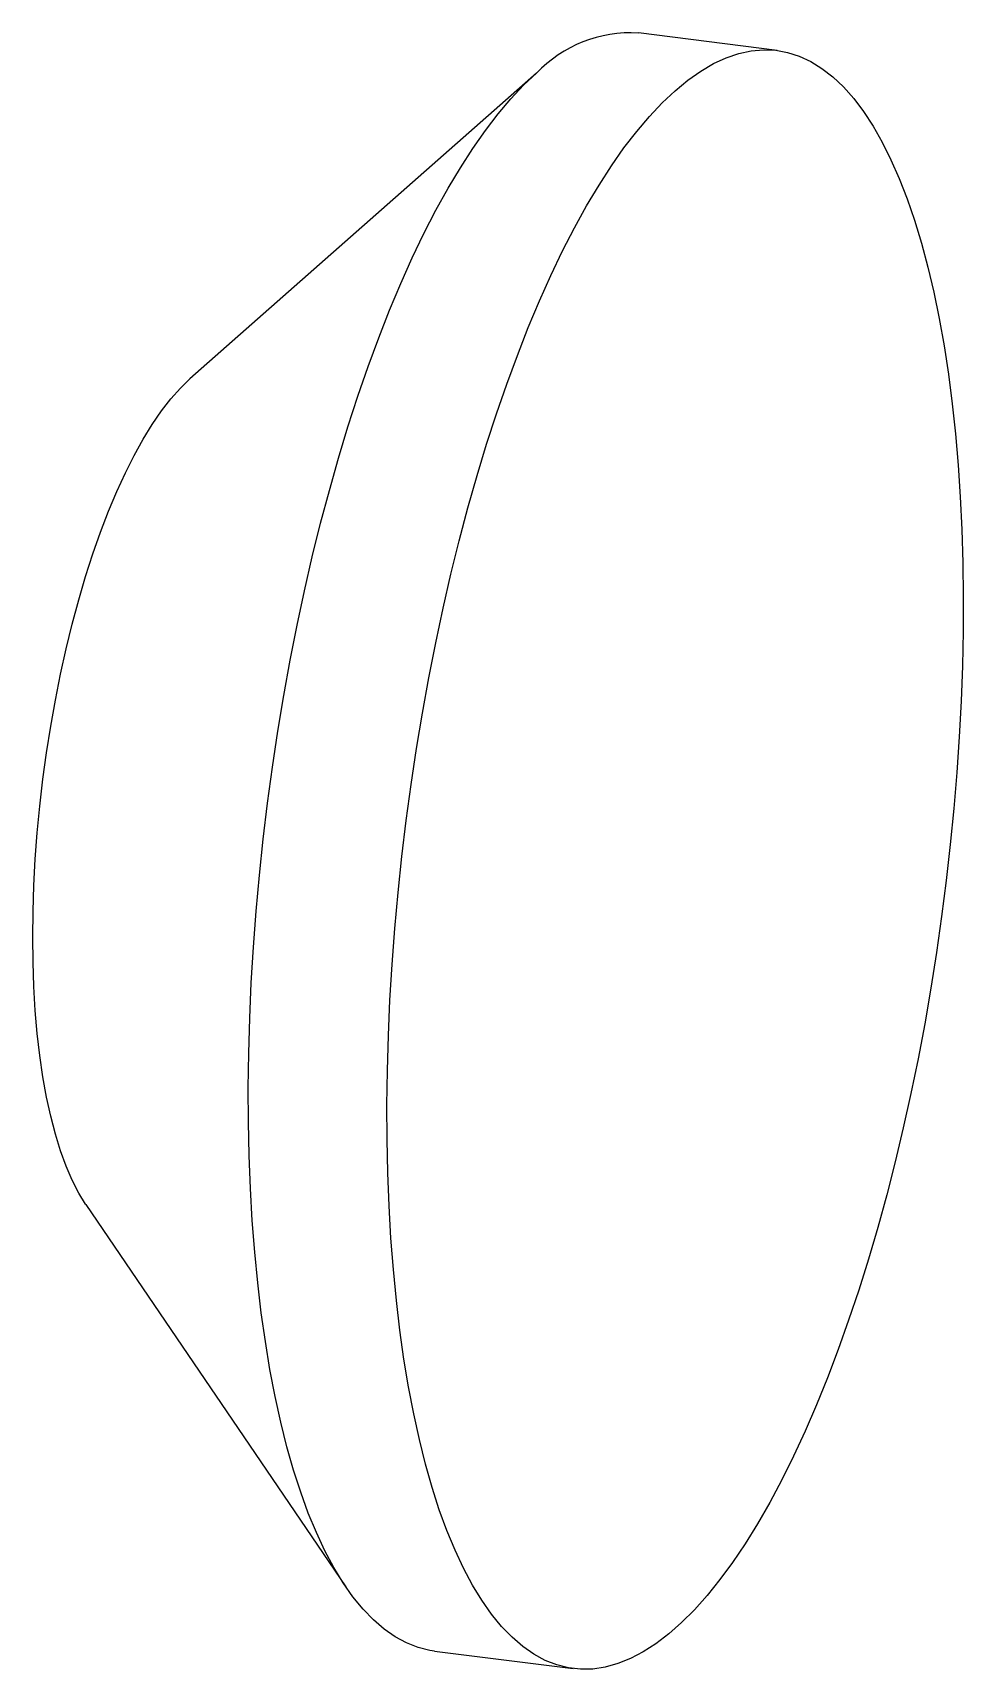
# Paper-space layout '_Dimetric' of a CAD drawing. Header units: millimetres. Extents: x -8.7 to 3.9, y -10.9 to 11.2.
import ezdxf

# ---------------------------------------------------------------- set-up
doc = ezdxf.new("R2010")
doc.units = ezdxf.units.MM

psp = doc.layouts.new('_Dimetric')

# ---------------------------------------------------------------- linework, layer by layer
at = {"color": 7, "linetype": 'Continuous', "lineweight": 25}
for p, q in [((1.375, 10.914), (-0.496, 11.149)), ((-1.871, 10.607), (-6.548, 6.482)), ((-7.951, -4.655), (-4.443, -9.811)), ((-3.246, -10.678), (-1.375, -10.914))]:
    psp.add_line(p, q, dxfattribs=at)
at = {"color": 7, "linetype": 'Continuous', "lineweight": 25, "flags": 128}
for points in [[(0, 10.371), (0.173, 10.513), (0.346, 10.635), (0.518, 10.736), (0.69, 10.815), (0.859, 10.872), (1.027, 10.909), (1.194, 10.923), (1.357, 10.916), (1.518, 10.887), (1.676, 10.836), (1.831, 10.764), (1.982, 10.671), (2.129, 10.556), (2.272, 10.421), (2.41, 10.265), (2.544, 10.088), (2.672, 9.891), (2.796, 9.675), (2.913, 9.44), (3.025, 9.186), (3.131, 8.913), (3.231, 8.623), (3.324, 8.316), (3.411, 7.992), (3.49, 7.652), (3.563, 7.297), (3.629, 6.928), (3.688, 6.545), (3.739, 6.149), (3.783, 5.741), (3.82, 5.321), (3.848, 4.891), (3.87, 4.451), (3.883, 4.002), (3.889, 3.545), (3.887, 3.081), (3.877, 2.611), (3.86, 2.136), (3.835, 1.657), (3.802, 1.174), (3.762, 0.69), (3.714, 0.203), (3.659, -0.284), (3.597, -0.77), (3.528, -1.254), (3.451, -1.736), (3.368, -2.215), (3.278, -2.689), (3.182, -3.158), (3.079, -3.621), (2.97, -4.077), (2.855, -4.524), (2.735, -4.962), (2.609, -5.391), (2.478, -5.809), (2.342, -6.215), (2.201, -6.609), (2.056, -6.99), (1.907, -7.357), (1.754, -7.709), (1.598, -8.046), (1.438, -8.368), (1.276, -8.672), (1.111, -8.959), (0.944, -9.229), (0.775, -9.48), (0.604, -9.712), (0.432, -9.925), (0.26, -10.119), (0.087, -10.292), (-0.087, -10.445), (-0.26, -10.577), (-0.432, -10.688), (-0.604, -10.778), (-0.775, -10.846), (-0.944, -10.893), (-1.111, -10.919), (-1.276, -10.922), (-1.438, -10.904), (-1.598, -10.864), (-1.754, -10.803), (-1.907, -10.72), (-2.056, -10.616), (-2.201, -10.491), (-2.342, -10.345), (-2.478, -10.179), (-2.609, -9.992), (-2.735, -9.786), (-2.855, -9.56), (-2.97, -9.315), (-3.079, -9.052), (-3.182, -8.77), (-3.278, -8.471), (-3.368, -8.156), (-3.451, -7.824), (-3.528, -7.477), (-3.597, -7.114), (-3.659, -6.738), (-3.714, -6.349), (-3.762, -5.946), (-3.802, -5.532), (-3.835, -5.107), (-3.86, -4.672), (-3.877, -4.227), (-3.887, -3.774), (-3.889, -3.314), (-3.883, -2.847), (-3.87, -2.375), (-3.848, -1.897), (-3.82, -1.416), (-3.783, -0.932), (-3.739, -0.446), (-3.688, 0.04), (-3.629, 0.527), (-3.563, 1.012), (-3.49, 1.496), (-3.411, 1.976), (-3.324, 2.453), (-3.231, 2.925), (-3.131, 3.391), (-3.025, 3.85), (-2.913, 4.301), (-2.796, 4.744), (-2.672, 5.178), (-2.544, 5.601), (-2.41, 6.013), (-2.272, 6.414), (-2.129, 6.801), (-1.982, 7.175), (-1.831, 7.535), (-1.676, 7.88), (-1.518, 8.209), (-1.357, 8.522), (-1.194, 8.818), (-1.027, 9.096), (-0.859, 9.357), (-0.69, 9.598), (-0.518, 9.821), (-0.346, 10.024), (-0.173, 10.208), (0, 10.371)], [(-3.246, -10.678), (-3.309, -10.668), (-3.468, -10.629), (-3.625, -10.567), (-3.778, -10.485), (-3.927, -10.381), (-4.072, -10.256), (-4.212, -10.11), (-4.348, -9.943), (-4.48, -9.757), (-4.605, -9.55), (-4.726, -9.324), (-4.841, -9.079), (-4.95, -8.816), (-5.052, -8.534), (-5.149, -8.236), (-5.239, -7.92), (-5.322, -7.588), (-5.399, -7.241), (-5.468, -6.879), (-5.53, -6.502), (-5.585, -6.113), (-5.633, -5.711), (-5.673, -5.296), (-5.706, -4.871), (-5.731, -4.436), (-5.748, -3.992), (-5.758, -3.539), (-5.76, -3.078), (-5.754, -2.611), (-5.74, -2.139), (-5.719, -1.662), (-5.69, -1.18), (-5.654, -0.697), (-5.61, -0.211), (-5.559, 0.276), (-5.5, 0.762), (-5.434, 1.248), (-5.361, 1.731), (-5.281, 2.212), (-5.195, 2.689), (-5.101, 3.16), (-5.002, 3.626), (-4.896, 4.085), (-4.784, 4.537), (-4.666, 4.98), (-4.543, 5.414), (-4.415, 5.837), (-4.281, 6.249), (-4.143, 6.649), (-4, 7.037), (-3.853, 7.411), (-3.702, 7.771), (-3.547, 8.116), (-3.389, 8.445), (-3.228, 8.758), (-3.064, 9.054), (-2.898, 9.332), (-2.73, 9.592), (-2.56, 9.834), (-2.389, 10.057), (-2.217, 10.26), (-2.044, 10.444), (-1.871, 10.607)], [(-7.951, -4.655), (-7.955, -4.65), (-8.048, -4.498), (-8.136, -4.327), (-8.218, -4.136), (-8.294, -3.928), (-8.363, -3.703), (-8.426, -3.46), (-8.482, -3.203), (-8.531, -2.93), (-8.573, -2.644), (-8.608, -2.345), (-8.634, -2.035), (-8.654, -1.714), (-8.665, -1.384), (-8.669, -1.046), (-8.665, -0.701), (-8.654, -0.35), (-8.634, 0.004), (-8.608, 0.362), (-8.573, 0.722), (-8.531, 1.082), (-8.482, 1.441), (-8.426, 1.797), (-8.363, 2.15), (-8.294, 2.499), (-8.218, 2.841), (-8.136, 3.176), (-8.048, 3.502), (-7.955, 3.819), (-7.856, 4.124), (-7.753, 4.418), (-7.645, 4.698), (-7.534, 4.964), (-7.419, 5.216), (-7.3, 5.451), (-7.179, 5.669), (-7.056, 5.87), (-6.93, 6.052), (-6.804, 6.215), (-6.676, 6.359), (-6.548, 6.482)]]:
    psp.add_lwpolyline(points, dxfattribs=at)
at = {"color": 7, "linetype": 'Continuous', "lineweight": 25}
psp.add_arc((-0.602, 9.404), 1.748, 86.5327, 136.5537, dxfattribs=at)

doc.saveas('drawing.dxf')
